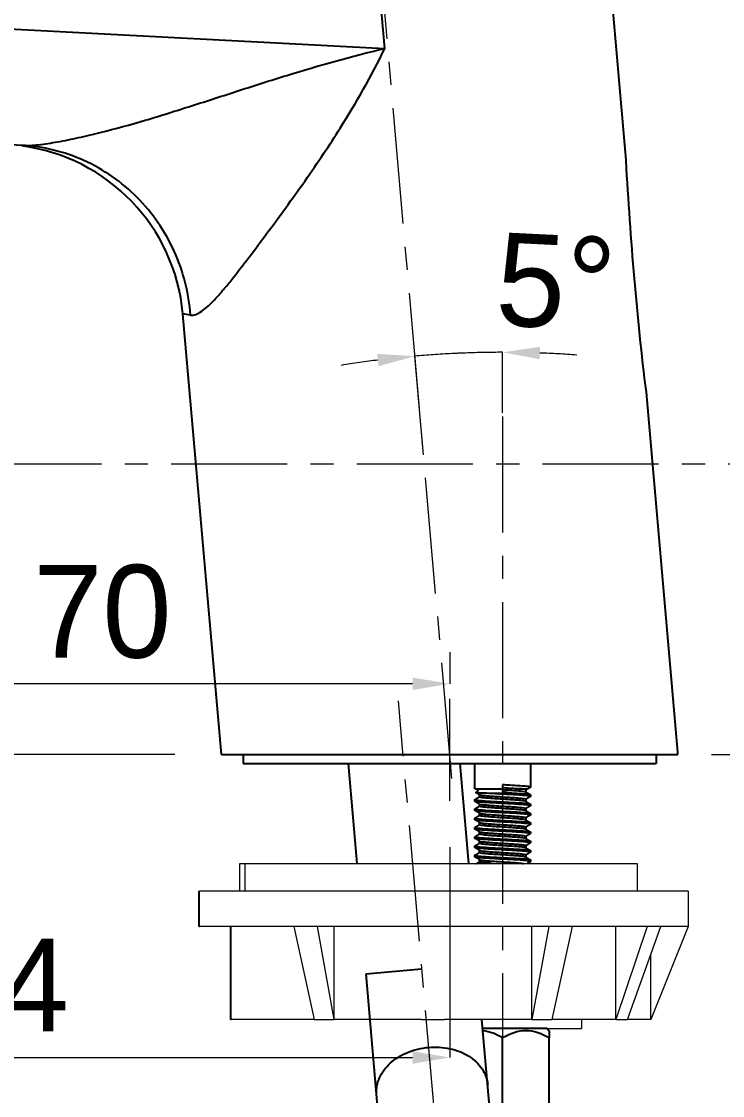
# Model space of a CAD drawing. Extents: x 0 to 1354, y 0 to 992.
# Drawn here: x 799.6 to 875.1, y 298.9 to 414.6 of the extents above; entities that cross this region are included whole.
import ezdxf

# ---------------------------------------------------------------- set-up
doc = ezdxf.new("R2010")
doc.units = 0
doc.header["$LTSCALE"] = 10
doc.header["$MEASUREMENT"] = 0
doc.header["$PDMODE"] = 3
doc.header["$PDSIZE"] = -10
doc.linetypes.add('ACAD_ISO04W100', pattern=[30.5, 24, -3, 0.5, -3])
doc.linetypes.add('CENTER', pattern=[2, 1.25, -0.25, 0.25, -0.25])
doc.layers.get('0').update_dxf_attribs({"linetype": 'CONTINUOUS'})
doc.layers.get('DEFPOINTS').update_dxf_attribs({"linetype": 'CONTINUOUS'})
for name, color, linetype in [('1', 7, 'CONTINUOUS'), ('BODY', 7, 'CONTINUOUS'), ('DEF_LAYER_ASSEM_MEMBER', 7, 'CONTINUOUS')]:
    doc.layers.add(name, color=color, linetype=linetype)
doc.styles.add('Daelim Dimension', font='')
doc.styles.get('Daelim Dimension').set_extended_font_data('나눔고딕')
doc.dimstyles.new('DEFAULT', dxfattribs={"dimscale": 2, "dimtxt": 2, "dimasz": 2, "dimexe": 0, "dimexo": 2, "dimgap": 1, "dimtad": 1, "dimdec": 1, "dimzin": 9, "dimdsep": 46, "dimtxsty": 'Daelim Dimension', "dimcen": 0.5, "dimclrd": 252, "dimclre": 252, "dimclrt": 3, "dimadec": 1, "dimazin": 0, "dimtfac": 1, "dimtdec": 1, "dimtix": 1, "dimtmove": 0, "dimatfit": 3, "dimfxl": 1, "dimtolj": 1, "dimtzin": 1, "dimlwd": 9, "dimlwe": 9, "dimarcsym": 0})

# ---------------------------------------------------------------- blocks, each defined once
blk = doc.blocks.new('*D1')
at = {"color": 5, "lineweight": 9, "ltscale": 0.5, "transparency": 16777216}
for p, q in [((734.32, 397.56), (672.01, 397.56)), ((672.01, 339.62), (672.01, 393.56)), ((816.08, 335.62), (672.01, 335.62))]:
    blk.add_line(p, q, dxfattribs=at)
at = {"color": 5, "ltscale": 0.5, "transparency": 16777216}
for points in [[(671.34, 393.56), (672.67, 393.56), (672.01, 397.56)], [(671.34, 339.62), (672.67, 339.62), (672.01, 335.62)]]:
    blk.add_solid(points, dxfattribs=at)
at = {"layer": 'DEFPOINTS', "color": 0, "ltscale": 0.5, "transparency": 16777216}
for p in [(672.01, 397.56), (738.32, 397.56), (820.08, 335.62)]:
    blk.add_point(p, dxfattribs=at)
at = {"color": 7, "ltscale": 0.5, "transparency": 16777216, "insert": (659.12, 366.59), "char_height": 10, "attachment_point": 2, "rotation": 90, "style": 'Daelim Dimension'}
blk.add_mtext('\\A1;62', dxfattribs=at)
blk = doc.blocks.new('*D2')
at = {"color": 5, "lineweight": 9, "ltscale": 0.5, "transparency": 16777216}
for p, q in [((741.32, 390.56), (741.32, 302.96)), ((845.67, 325.62), (845.67, 302.96)), ((745.32, 302.96), (841.67, 302.96))]:
    blk.add_line(p, q, dxfattribs=at)
at = {"color": 5, "ltscale": 0.5, "transparency": 16777216}
for points in [[(745.32, 303.63), (745.32, 302.29), (741.32, 302.96)], [(841.67, 303.63), (841.67, 302.29), (845.67, 302.96)]]:
    blk.add_solid(points, dxfattribs=at)
at = {"layer": 'DEFPOINTS', "color": 0, "ltscale": 0.5, "transparency": 16777216}
for p in [(741.32, 394.56), (845.67, 329.62), (845.67, 302.96)]:
    blk.add_point(p, dxfattribs=at)
at = {"color": 7, "ltscale": 0.5, "transparency": 16777216, "insert": (793.5, 315.78), "char_height": 10, "attachment_point": 2, "style": 'Daelim Dimension'}
blk.add_mtext('\\A1;104', dxfattribs=at)
blk = doc.blocks.new('*D3')
at = {"color": 5, "lineweight": 9, "ltscale": 0.5, "transparency": 16777216}
for p, q in [((862.38, 471.49), (902.29, 471.49)), ((902.29, 339.62), (902.29, 467.49)), ((873.87, 335.62), (902.29, 335.62))]:
    blk.add_line(p, q, dxfattribs=at)
at = {"color": 5, "ltscale": 0.5, "transparency": 16777216}
for points in [[(901.62, 467.49), (902.95, 467.49), (902.29, 471.49)], [(901.62, 339.62), (902.95, 339.62), (902.29, 335.62)]]:
    blk.add_solid(points, dxfattribs=at)
at = {"layer": 'DEFPOINTS', "color": 0, "ltscale": 0.5, "transparency": 16777216}
for p in [(858.38, 471.49), (902.29, 471.49), (869.87, 335.62)]:
    blk.add_point(p, dxfattribs=at)
at = {"color": 7, "ltscale": 0.5, "transparency": 16777216, "insert": (889.39, 403.55), "char_height": 10, "attachment_point": 2, "rotation": 90, "style": 'Daelim Dimension'}
blk.add_mtext('\\A1;136', dxfattribs=at)
blk = doc.blocks.new('*D4')
at = {"layer": 'BODY', "color": 5, "linetype": 'CENTER', "lineweight": 9, "transparency": 16777216}
for p, q in [((842.75, 369.07), (841.92, 378.53)), ((851.37, 372.41), (851.37, 378.94))]:
    blk.add_line(p, q, dxfattribs=at)
for start, end in [(92.8901, 95.0001), (92.1129, 92.8872), (90, 92.11), (85.777, 87.8871), (97.113, 99.2231)]:
    blk.add_arc((851.37, 270.47), 108.47, start, end, dxfattribs=at)
at = {"layer": 'BODY', "color": 5, "linetype": 'CENTER', "transparency": 16777216}
for points in [[(837.87, 378.77), (838.01, 377.44), (841.92, 378.53)], [(855.36, 378.2), (855.39, 379.53), (851.37, 378.94)]]:
    blk.add_solid(points, dxfattribs=at)
at = {"layer": 'DEFPOINTS', "color": 0, "linetype": 'CENTER', "transparency": 16777216}
for p in [(845.07, 378.76), (851.37, 368.41), (843.1, 365.09), (843.18, 364.13), (851.37, 343.34)]:
    blk.add_point(p, dxfattribs=at)
at = {"layer": 'BODY', "color": 7, "linetype": 'CENTER', "lineweight": 5, "transparency": 16777216, "insert": (857.36, 391.57), "char_height": 10, "attachment_point": 2, "rotation": 357.1725, "style": 'Daelim Dimension'}
blk.add_mtext('\\A1;5°', dxfattribs=at)
blk = doc.blocks.new('*D5')
at = {"color": 5, "lineweight": 9, "ltscale": 0.5, "transparency": 16777216}
for p, q in [((775.67, 362.92), (775.67, 343.23)), ((845.67, 346.62), (845.67, 343.23)), ((841.67, 343.23), (779.67, 343.23))]:
    blk.add_line(p, q, dxfattribs=at)
at = {"color": 5, "ltscale": 0.5, "transparency": 16777216}
for points in [[(779.67, 343.89), (779.67, 342.56), (775.67, 343.23)], [(841.67, 343.89), (841.67, 342.56), (845.67, 343.23)]]:
    blk.add_solid(points, dxfattribs=at)
at = {"layer": 'DEFPOINTS', "color": 0, "ltscale": 0.5, "transparency": 16777216}
for p in [(775.67, 366.92), (775.67, 343.23), (845.67, 342.62)]:
    blk.add_point(p, dxfattribs=at)
at = {"color": 7, "ltscale": 0.5, "transparency": 16777216, "insert": (808.27, 356.04), "char_height": 10, "attachment_point": 2, "style": 'Daelim Dimension'}
blk.add_mtext('\\A1;70', dxfattribs=at)
blk = doc.blocks.new('*D7')
at = {"color": 5, "lineweight": 9, "ltscale": 0.5, "transparency": 16777216}
for p, q in [((721.79, 335.62), (672.01, 335.62)), ((672.01, 202.9), (672.01, 331.62)), ((836.79, 198.9), (672.01, 198.9))]:
    blk.add_line(p, q, dxfattribs=at)
at = {"color": 5, "ltscale": 0.5, "transparency": 16777216}
for points in [[(671.34, 331.62), (672.67, 331.62), (672.01, 335.62)], [(671.34, 202.9), (672.67, 202.9), (672.01, 198.9)]]:
    blk.add_solid(points, dxfattribs=at)
at = {"layer": 'DEFPOINTS', "color": 0, "ltscale": 0.5, "transparency": 16777216}
for p in [(672.01, 335.62), (725.79, 335.62), (840.79, 198.9)]:
    blk.add_point(p, dxfattribs=at)
at = {"color": 7, "ltscale": 0.5, "transparency": 16777216, "insert": (664.56, 267.26), "char_height": 10, "attachment_point": 5, "rotation": 90, "style": 'Daelim Dimension'}
blk.add_mtext('\\A1;365', dxfattribs=at)

msp = doc.modelspace()

# ---------------------------------------------------------------- linework, layer by layer
at = {"layer": '1', "color": 7, "linetype": 'Continuous'}
for p, q in [((848.37, 331.92), (848.37, 334.62)), ((854.37, 334.62), (854.37, 332.08)), ((851.37, 332.33), (851.37, 331.92)), ((848.37, 331.92), (851.37, 331.92)), ((848.49, 331.53), (848.87, 331.92)), ((848.87, 331.04), (848.87, 331.28)), ((852.87, 331.42), (849.88, 331.42)), ((851.37, 331.92), (851.37, 331.62)), ((853.87, 331.92), (853.94, 331.85)), ((853.87, 331.79), (853.87, 331.55)), ((854.37, 331.25), (854.37, 331.08)), ((848.37, 330.58), (848.37, 330.75)), ((848.87, 330.04), (848.87, 330.28)), ((853.87, 330.79), (853.87, 330.55)), ((854.37, 330.25), (854.37, 330.08)), ((848.37, 329.58), (848.37, 329.75)), ((848.37, 328.58), (848.37, 328.75)), ((848.87, 329.04), (848.87, 329.28)), ((853.87, 329.79), (853.87, 329.55)), ((853.87, 328.79), (853.87, 328.55)), ((854.37, 329.25), (854.37, 329.08)), ((848.37, 327.58), (848.37, 327.75)), ((848.87, 328.04), (848.87, 328.28)), ((853.87, 327.79), (853.87, 327.55)), ((854.37, 328.25), (854.37, 328.08)), ((848.37, 326.58), (848.37, 326.75)), ((848.87, 327.04), (848.87, 327.28)), ((853.87, 326.79), (853.87, 326.55)), ((854.37, 327.25), (854.37, 327.08)), ((848.37, 325.58), (848.37, 325.75)), ((848.87, 326.04), (848.87, 326.28)), ((848.87, 325.04), (848.87, 325.28)), ((853.87, 325.79), (853.87, 325.55)), ((854.37, 326.25), (854.37, 326.08)), ((854.37, 325.25), (854.37, 325.08)), ((848.37, 324.58), (848.37, 324.75)), ((848.87, 324.04), (848.87, 324.28)), ((853.87, 324.79), (853.87, 324.55)), ((854.37, 324.25), (854.37, 324.08)), ((856.15, 306.07), (849.23, 306.07)), ((856.15, 306.07), (856.37, 305.84)), ((851.37, 282.07), (851.37, 305.07)), ((856.37, 282.07), (856.37, 305.07))]:
    msp.add_line(p, q, dxfattribs=at)
at = {"layer": '1', "color": 7, "linetype": 'Continuous', "lineweight": 18}
for p, q in [((823.07, 320.87), (823.07, 323.87)), ((823.07, 323.87), (823.62, 323.87)), ((823.62, 323.87), (865.87, 323.87)), ((865.87, 323.87), (865.87, 320.87)), ((818.66, 320.87), (818.74, 320.87)), ((818.66, 317.07), (818.66, 320.87)), ((871.37, 320.87), (818.74, 320.87)), ((871.37, 320.87), (871.37, 317.07)), ((818.66, 317.07), (818.74, 317.07)), ((828.88, 317.07), (818.74, 317.07)), ((822.06, 307.07), (822.06, 317.07)), ((828.88, 317.07), (831.06, 307.07)), ((831.41, 317.07), (828.88, 317.07)), ((842.41, 317.07), (831.44, 317.07)), ((831.44, 317.06), (831.44, 317.07)), ((833.22, 307.07), (831.44, 317.06)), ((833.22, 307.07), (833.22, 317.07)), ((845.34, 317.07), (842.41, 317.07)), ((845.37, 317.06), (845.37, 317.07)), ((856.34, 317.07), (845.37, 317.07)), ((856.34, 317.07), (854.53, 307.07)), ((854.53, 307.07), (854.53, 317.07)), ((858.87, 317.07), (856.34, 317.07)), ((856.69, 307.07), (858.9, 317.06)), ((858.9, 317.06), (858.9, 317.07)), ((866.93, 317.07), (858.9, 317.07)), ((866.93, 317.07), (863.57, 307.07)), ((863.57, 307.07), (863.57, 317.07)), ((864.82, 307.07), (868.41, 317.06)), ((868.39, 317.07), (866.93, 317.07)), ((871.34, 317.07), (867.34, 307.07)), ((868.41, 317.06), (868.41, 317.07)), ((871.34, 317.07), (868.41, 317.07)), ((871.37, 317.07), (871.34, 317.07)), ((867.34, 307.07), (867.34, 314.1)), ((822.06, 307.07), (822.14, 307.07)), ((831.06, 307.07), (822.14, 307.07)), ((831.06, 307.07), (833.22, 307.07)), ((842.62, 307.07), (833.22, 307.07)), ((842.62, 307.07), (845.12, 307.07)), ((854.53, 307.07), (845.12, 307.07)), ((854.53, 307.07), (856.69, 307.07)), ((863.57, 307.07), (856.69, 307.07)), ((859.87, 307.07), (859.87, 306.07)), ((863.57, 307.07), (864.82, 307.07)), ((867.34, 307.07), (864.82, 307.07)), ((849.23, 306.07), (859.87, 306.07))]:
    msp.add_line(p, q, dxfattribs=at)
at = {"layer": '1', "color": 7, "linetype": 'Continuous', "lineweight": 13}
for p, q in [((823.62, 323.87), (823.62, 320.87)), ((818.74, 317.07), (818.74, 320.87)), ((822.14, 307.07), (822.14, 317.07))]:
    msp.add_line(p, q, dxfattribs=at)
at = {"layer": '1', "color": 7, "linetype": 'Continuous', "lineweight": 18, "extrusion": (0, 0, -1)}
for centre, major_axis, ratio, start_param, end_param in [((843.77, 248.92), (-15.38, 68.06), 0.332406, 0.128423, 0.129785), ((843.89, 248.91), (-0.02, 68.25), 0.401159, 0.053537, 0.054899), ((844.01, 248.95), (15.35, 68.03), 0.332526, 6.261762, 6.263125), ((844.09, 248.91), (24.43, 68.11), 0.178447, 6.272718, 6.27408)]:
    msp.add_ellipse(centre, major_axis=major_axis, ratio=ratio, start_param=start_param, end_param=end_param, dxfattribs=at)
at = {"layer": '1', "color": 7, "linetype": 'Continuous'}
for points, knots in [([(854.37, 332.08), (854.37, 332.1), (854.33, 332.11), (854.15, 332.15), (853.99, 332.17), (853.6, 332.2), (853.35, 332.22), (852.8, 332.25), (852.48, 332.27), (851.9, 332.3), (851.64, 332.32), (851.37, 332.33)], [0, 0, 0, 0, 0.187281, 0.187281, 0.402456, 0.402456, 0.617581, 0.617581, 0.832718, 0.832718, 1, 1, 1, 1]), ([(849.88, 331.42), (849.6, 331.43), (849.35, 331.44), (848.93, 331.46), (848.76, 331.47), (848.54, 331.49), (848.48, 331.51), (848.48, 331.52), (848.48, 331.52), (848.48, 331.52)], [0, 0, 0, 0, 0.321107, 0.321107, 0.64382, 0.64382, 0.966535, 0.966535, 1, 1, 1, 1]), ([(853.86, 330.56), (853.83, 330.57), (853.76, 330.59), (853.55, 330.62), (853.39, 330.64), (853, 330.68), (852.77, 330.69), (852.27, 330.73), (852, 330.75), (851.44, 330.78), (851.16, 330.8), (850.61, 330.84), (850.34, 330.85), (849.86, 330.89), (849.64, 330.91), (849.28, 330.94), (849.13, 330.96), (848.94, 331), (848.88, 331.02), (848.87, 331.04), (848.87, 331.04), (848.87, 331.04)], [0, 0, 0, 0, 0.099977, 0.099977, 0.211767, 0.211767, 0.32359, 0.32359, 0.435385, 0.435385, 0.547181, 0.547181, 0.658997, 0.658997, 0.77079, 0.77079, 0.882627, 0.882627, 0.994411, 0.994411, 1, 1, 1, 1]), ([(848.89, 331.27), (848.92, 331.26), (848.98, 331.24), (849.18, 331.21), (849.34, 331.19), (849.72, 331.16), (849.94, 331.14), (850.44, 331.1), (850.71, 331.09), (851.26, 331.05), (851.55, 331.03), (852.1, 331), (852.37, 330.98), (852.86, 330.94), (853.08, 330.92), (853.45, 330.89), (853.6, 330.87), (853.8, 330.84), (853.86, 330.82), (853.87, 330.8), (853.87, 330.79), (853.87, 330.79)], [0, 0, 0, 0, 0.092499, 0.092499, 0.204283, 0.204283, 0.316097, 0.316097, 0.427888, 0.427888, 0.539675, 0.539675, 0.651489, 0.651489, 0.763274, 0.763274, 0.875106, 0.875106, 0.986884, 0.986884, 1, 1, 1, 1]), ([(854.37, 331.08), (854.38, 331.09), (854.35, 331.11), (854.21, 331.14), (854.07, 331.16), (853.7, 331.19), (853.47, 331.21), (852.93, 331.25), (852.63, 331.27), (851.99, 331.3), (851.64, 331.32), (850.97, 331.35), (850.63, 331.37), (850.32, 331.39), (850.17, 331.4), (850.02, 331.41), (849.88, 331.42)], [0, 0, 0, 0, 0.117085, 0.117085, 0.278512, 0.278512, 0.439927, 0.439927, 0.601334, 0.601334, 0.762766, 0.762766, 0.924158, 0.924158, 0.924158, 1, 1, 1, 1]), ([(851.37, 332.04), (851.41, 332.04), (851.45, 332.04), (851.76, 332.02), (852.04, 332), (852.56, 331.97), (852.81, 331.95), (853.07, 331.92), (853.12, 331.92), (853.16, 331.92)], [0, 0, 0, 0, 0.053341, 0.053341, 0.477671, 0.477671, 0.901842, 0.901842, 1, 1, 1, 1]), ([(853.86, 331.55), (853.85, 331.56), (853.84, 331.57), (853.75, 331.59), (853.65, 331.61), (853.35, 331.64), (853.16, 331.66), (852.72, 331.7), (852.47, 331.72), (851.94, 331.75), (851.66, 331.77), (851.37, 331.79)], [0, 0, 0, 0, 0.082063, 0.082063, 0.311546, 0.311546, 0.540984, 0.540984, 0.770498, 0.770498, 1, 1, 1, 1]), ([(851.37, 331.62), (851.54, 331.59), (851.7, 331.57), (851.86, 331.55), (852.2, 331.5), (852.55, 331.46), (852.87, 331.42)], [0, 0, 0, 0, 0.316637, 0.316637, 0.316637, 1, 1, 1, 1]), ([(852.87, 331.42), (853.16, 331.4), (853.42, 331.38), (853.86, 331.35), (854.04, 331.33), (854.29, 331.29), (854.36, 331.27), (854.37, 331.25), (854.37, 331.25), (854.37, 331.25)], [0, 0, 0, 0, 0.314872, 0.314872, 0.636042, 0.636042, 0.957308, 0.957308, 1, 1, 1, 1]), ([(853.95, 331.84), (853.95, 331.85), (853.91, 331.85), (853.78, 331.87), (853.65, 331.89), (853.39, 331.9), (853.28, 331.91), (853.16, 331.92)], [0, 0, 0, 0, 0.316108, 0.316108, 0.752657, 0.752657, 1, 1, 1, 1]), ([(853.16, 331.92), (853.32, 331.92), (853.45, 331.92), (853.74, 331.92), (853.87, 331.92), (854.05, 331.92), (854.1, 331.92), (854.1, 331.92), (854.1, 331.92), (854.1, 331.92)], [0, 0, 0, 0, 0.255283, 0.255283, 0.609051, 0.609051, 0.994456, 0.994456, 1, 1, 1, 1]), ([(848.37, 330.75), (848.37, 330.74), (848.39, 330.73), (848.5, 330.7), (848.62, 330.68), (848.96, 330.65), (849.18, 330.63), (849.7, 330.59), (850, 330.57), (850.63, 330.54), (850.96, 330.52), (851.64, 330.49), (851.98, 330.47), (852.62, 330.43), (852.93, 330.41), (853.46, 330.38), (853.7, 330.36), (854.07, 330.32), (854.2, 330.3), (854.34, 330.28), (854.37, 330.26), (854.37, 330.25)], [0, 0, 0, 0, 0.062306, 0.062306, 0.169753, 0.169753, 0.277207, 0.277207, 0.384644, 0.384644, 0.49211, 0.49211, 0.599543, 0.599543, 0.707012, 0.707012, 0.814452, 0.814452, 0.921903, 0.921903, 1, 1, 1, 1]), ([(854.37, 330.08), (854.38, 330.09), (854.37, 330.09), (854.32, 330.12), (854.23, 330.14), (853.94, 330.17), (853.74, 330.19), (853.27, 330.22), (852.99, 330.24), (852.38, 330.28), (852.05, 330.3), (851.38, 330.33), (851.03, 330.35), (850.38, 330.39), (850.06, 330.4), (849.49, 330.44), (849.23, 330.46), (848.82, 330.49), (848.65, 330.51), (848.43, 330.55), (848.38, 330.56), (848.37, 330.58)], [0, 0, 0, 0, 0.035132, 0.035132, 0.142705, 0.142705, 0.250312, 0.250312, 0.357888, 0.357888, 0.465496, 0.465496, 0.57307, 0.57307, 0.68066, 0.68066, 0.788248, 0.788248, 0.895827, 0.895827, 1, 1, 1, 1]), ([(853.86, 329.55), (853.85, 329.56), (853.82, 329.57), (853.7, 329.6), (853.58, 329.62), (853.25, 329.65), (853.05, 329.67), (852.59, 329.71), (852.33, 329.72), (851.79, 329.76), (851.51, 329.78), (850.95, 329.82), (850.67, 329.83), (850.15, 329.87), (849.91, 329.89), (849.49, 329.92), (849.31, 329.94), (849.04, 329.98), (848.95, 329.99), (848.89, 330.02), (848.88, 330.03), (848.87, 330.04)], [0, 0, 0, 0, 0.058801, 0.058801, 0.169952, 0.169952, 0.281099, 0.281099, 0.39227, 0.39227, 0.503404, 0.503404, 0.614583, 0.614583, 0.725721, 0.725721, 0.836889, 0.836889, 0.948035, 0.948035, 1, 1, 1, 1]), ([(848.89, 330.28), (848.9, 330.27), (848.91, 330.27), (848.98, 330.24), (849.09, 330.23), (849.38, 330.19), (849.56, 330.17), (849.99, 330.14), (850.24, 330.12), (850.77, 330.08), (851.05, 330.06), (851.61, 330.03), (851.9, 330.01), (852.43, 329.98), (852.69, 329.96), (853.13, 329.92), (853.32, 329.9), (853.63, 329.87), (853.74, 329.85), (853.85, 329.82), (853.87, 329.8), (853.87, 329.79)], [0, 0, 0, 0, 0.032245, 0.032245, 0.143447, 0.143447, 0.254625, 0.254625, 0.365847, 0.365847, 0.477017, 0.477017, 0.588222, 0.588222, 0.699404, 0.699404, 0.810594, 0.810594, 0.921793, 0.921793, 1, 1, 1, 1]), ([(848.39, 329.77), (848.38, 329.76), (848.38, 329.76), (848.37, 329.73), (848.43, 329.71), (848.65, 329.68), (848.81, 329.66), (849.23, 329.63), (849.48, 329.61), (850.05, 329.57), (850.37, 329.55), (851.03, 329.52), (851.37, 329.5), (852.04, 329.46), (852.37, 329.44), (852.98, 329.41), (853.26, 329.39), (853.74, 329.36), (853.94, 329.34), (854.23, 329.3), (854.32, 329.28), (854.37, 329.26), (854.37, 329.26), (854.37, 329.25)], [0, 0, 0, 0, 0.027906, 0.027906, 0.132117, 0.132117, 0.236367, 0.236367, 0.340585, 0.340585, 0.444817, 0.444817, 0.54904, 0.54904, 0.653254, 0.653254, 0.7575, 0.7575, 0.861716, 0.861716, 0.965964, 0.965964, 1, 1, 1, 1]), ([(854.36, 329.06), (854.37, 329.07), (854.37, 329.07), (854.38, 329.09), (854.34, 329.11), (854.13, 329.15), (853.97, 329.17), (853.57, 329.2), (853.32, 329.22), (852.76, 329.26), (852.44, 329.28), (851.79, 329.31), (851.44, 329.33), (850.77, 329.36), (850.44, 329.38), (849.83, 329.42), (849.54, 329.44), (849.06, 329.47), (848.85, 329.49), (848.55, 329.53), (848.44, 329.54), (848.38, 329.57), (848.38, 329.57), (848.37, 329.58)], [0, 0, 0, 0, 0.023619, 0.023619, 0.12783, 0.12783, 0.232073, 0.232073, 0.336291, 0.336291, 0.440517, 0.440517, 0.544741, 0.544741, 0.648951, 0.648951, 0.753198, 0.753198, 0.857412, 0.857412, 0.961655, 0.961655, 1, 1, 1, 1]), ([(848.37, 328.75), (848.38, 328.74), (848.38, 328.74), (848.44, 328.71), (848.54, 328.69), (848.85, 328.66), (849.05, 328.64), (849.53, 328.6), (849.82, 328.58), (850.43, 328.55), (850.77, 328.53), (851.44, 328.5), (851.78, 328.48), (852.43, 328.44), (852.75, 328.42), (853.31, 328.39), (853.56, 328.37), (853.97, 328.33), (854.13, 328.31), (854.33, 328.28), (854.38, 328.27), (854.37, 328.25)], [0, 0, 0, 0, 0.039741, 0.039741, 0.147309, 0.147309, 0.254905, 0.254905, 0.362472, 0.362472, 0.470074, 0.470074, 0.57764, 0.57764, 0.685227, 0.685227, 0.792804, 0.792804, 0.900377, 0.900377, 1, 1, 1, 1]), ([(853.86, 328.55), (853.86, 328.56), (853.86, 328.56), (853.81, 328.58), (853.73, 328.59), (853.47, 328.63), (853.29, 328.65), (852.89, 328.69), (852.65, 328.7), (852.13, 328.74), (851.85, 328.76), (851.3, 328.79), (851.01, 328.81), (850.47, 328.85), (850.2, 328.86), (849.74, 328.9), (849.53, 328.92), (849.2, 328.95), (849.07, 328.97), (848.91, 329.01), (848.88, 329.02), (848.87, 329.04)], [0, 0, 0, 0, 0.012707, 0.012707, 0.12395, 0.12395, 0.235157, 0.235157, 0.346407, 0.346407, 0.457609, 0.457609, 0.568831, 0.568831, 0.680053, 0.680053, 0.791266, 0.791266, 0.902509, 0.902509, 1, 1, 1, 1]), ([(848.89, 329.27), (848.91, 329.26), (848.96, 329.25), (849.11, 329.22), (849.25, 329.2), (849.61, 329.17), (849.82, 329.15), (850.3, 329.11), (850.57, 329.1), (851.12, 329.06), (851.4, 329.04), (851.96, 329.01), (852.24, 328.99), (852.74, 328.95), (852.97, 328.93), (853.36, 328.9), (853.53, 328.88), (853.76, 328.85), (853.84, 328.83), (853.87, 328.8), (853.87, 328.8), (853.87, 328.79)], [0, 0, 0, 0, 0.074862, 0.074862, 0.186419, 0.186419, 0.297989, 0.297989, 0.40956, 0.40956, 0.52111, 0.52111, 0.632701, 0.632701, 0.744254, 0.744254, 0.855848, 0.855848, 0.967397, 0.967397, 1, 1, 1, 1]), ([(854.37, 327.08), (854.37, 327.08), (854.37, 327.08), (854.36, 327.11), (854.29, 327.12), (854.04, 327.16), (853.86, 327.18), (853.42, 327.21), (853.16, 327.23), (852.57, 327.27), (852.25, 327.29), (851.59, 327.32), (851.24, 327.34), (850.58, 327.38), (850.25, 327.39), (849.66, 327.43), (849.38, 327.45), (848.93, 327.48), (848.74, 327.5), (848.48, 327.54), (848.4, 327.55), (848.38, 327.57), (848.37, 327.58), (848.37, 327.58)], [0, 0, 0, 0, 0.012831, 0.012831, 0.120415, 0.120415, 0.228042, 0.228042, 0.335633, 0.335633, 0.443245, 0.443245, 0.550837, 0.550837, 0.65843, 0.65843, 0.766043, 0.766043, 0.873632, 0.873632, 0.981255, 0.981255, 1, 1, 1, 1]), ([(854.37, 328.08), (854.38, 328.09), (854.36, 328.1), (854.27, 328.13), (854.16, 328.15), (853.83, 328.18), (853.61, 328.2), (853.11, 328.23), (852.81, 328.25), (852.19, 328.29), (851.85, 328.31), (851.18, 328.34), (850.84, 328.36), (850.19, 328.4), (849.88, 328.42), (849.34, 328.45), (849.1, 328.47), (848.71, 328.5), (848.57, 328.52), (848.41, 328.55), (848.38, 328.57), (848.37, 328.58)], [0, 0, 0, 0, 0.056335, 0.056335, 0.163935, 0.163935, 0.27155, 0.27155, 0.379144, 0.379144, 0.48677, 0.48677, 0.594361, 0.594361, 0.701983, 0.701983, 0.809582, 0.809582, 0.917187, 0.917187, 1, 1, 1, 1]), ([(848.37, 327.75), (848.38, 327.74), (848.41, 327.72), (848.57, 327.69), (848.71, 327.67), (849.09, 327.64), (849.33, 327.62), (849.87, 327.58), (850.18, 327.56), (850.83, 327.53), (851.17, 327.51), (851.84, 327.47), (852.18, 327.46), (852.8, 327.42), (853.1, 327.4), (853.6, 327.37), (853.82, 327.35), (854.15, 327.31), (854.27, 327.29), (854.36, 327.27), (854.37, 327.26), (854.37, 327.25)], [0, 0, 0, 0, 0.082541, 0.082541, 0.190228, 0.190228, 0.297899, 0.297899, 0.405571, 0.405571, 0.513253, 0.513253, 0.620911, 0.620911, 0.728614, 0.728614, 0.836279, 0.836279, 0.943967, 0.943967, 1, 1, 1, 1]), ([(853.86, 327.55), (853.84, 327.57), (853.8, 327.58), (853.64, 327.61), (853.5, 327.63), (853.15, 327.66), (852.94, 327.68), (852.46, 327.72), (852.19, 327.73), (851.65, 327.77), (851.36, 327.79), (850.8, 327.82), (850.52, 327.84), (850.02, 327.88), (849.79, 327.9), (849.39, 327.93), (849.23, 327.95), (848.99, 327.98), (848.92, 328), (848.88, 328.03), (848.87, 328.03), (848.87, 328.04)], [0, 0, 0, 0, 0.07777, 0.07777, 0.188937, 0.188937, 0.300118, 0.300118, 0.4113, 0.4113, 0.522462, 0.522462, 0.633664, 0.633664, 0.744828, 0.744828, 0.856032, 0.856032, 0.967193, 0.967193, 1, 1, 1, 1]), ([(848.89, 328.28), (848.89, 328.27), (848.9, 328.27), (848.94, 328.25), (849.03, 328.24), (849.29, 328.2), (849.46, 328.18), (849.87, 328.14), (850.11, 328.13), (850.63, 328.09), (850.91, 328.07), (851.47, 328.04), (851.75, 328.02), (852.29, 327.98), (852.56, 327.97), (853.02, 327.93), (853.23, 327.91), (853.56, 327.88), (853.69, 327.86), (853.84, 327.82), (853.87, 327.81), (853.87, 327.79)], [0, 0, 0, 0, 0.011172, 0.011172, 0.12261, 0.12261, 0.234012, 0.234012, 0.345459, 0.345459, 0.456857, 0.456857, 0.568276, 0.568276, 0.679694, 0.679694, 0.791102, 0.791102, 0.90254, 0.90254, 1, 1, 1, 1]), ([(848.37, 326.75), (848.37, 326.75), (848.38, 326.74), (848.4, 326.72), (848.48, 326.7), (848.74, 326.67), (848.93, 326.65), (849.38, 326.61), (849.65, 326.6), (850.24, 326.56), (850.57, 326.54), (851.23, 326.51), (851.58, 326.49), (852.24, 326.45), (852.57, 326.43), (853.15, 326.4), (853.42, 326.38), (853.86, 326.34), (854.04, 326.33), (854.29, 326.29), (854.36, 326.27), (854.37, 326.25), (854.37, 326.25), (854.37, 326.25)], [0, 0, 0, 0, 0.018325, 0.018325, 0.125896, 0.125896, 0.233511, 0.233511, 0.341089, 0.341089, 0.448693, 0.448693, 0.55627, 0.55627, 0.663855, 0.663855, 0.771451, 0.771451, 0.879028, 0.879028, 0.986637, 0.986637, 1, 1, 1, 1]), ([(854.37, 326.08), (854.37, 326.09), (854.35, 326.11), (854.21, 326.14), (854.07, 326.16), (853.7, 326.19), (853.47, 326.21), (852.94, 326.25), (852.63, 326.27), (851.99, 326.3), (851.65, 326.32), (850.98, 326.35), (850.64, 326.37), (850.01, 326.41), (849.71, 326.43), (849.19, 326.46), (848.97, 326.48), (848.62, 326.52), (848.5, 326.53), (848.4, 326.56), (848.38, 326.57), (848.37, 326.58)], [0, 0, 0, 0, 0.07721, 0.07721, 0.184876, 0.184876, 0.292534, 0.292534, 0.400187, 0.400187, 0.507857, 0.507857, 0.6155, 0.6155, 0.723186, 0.723186, 0.830835, 0.830835, 0.938504, 0.938504, 1, 1, 1, 1]), ([(853.86, 326.55), (853.85, 326.56), (853.84, 326.56), (853.77, 326.59), (853.67, 326.6), (853.38, 326.64), (853.19, 326.66), (852.77, 326.69), (852.52, 326.71), (851.99, 326.75), (851.71, 326.77), (851.15, 326.8), (850.86, 326.82), (850.33, 326.85), (850.07, 326.87), (849.63, 326.91), (849.43, 326.93), (849.13, 326.96), (849.01, 326.98), (848.9, 327.01), (848.88, 327.03), (848.87, 327.04)], [0, 0, 0, 0, 0.031894, 0.031894, 0.143094, 0.143094, 0.25427, 0.25427, 0.36549, 0.36549, 0.476658, 0.476658, 0.58786, 0.58786, 0.69904, 0.69904, 0.810228, 0.810228, 0.921426, 0.921426, 1, 1, 1, 1]), ([(848.89, 327.28), (848.91, 327.27), (848.93, 327.26), (849.05, 327.23), (849.18, 327.21), (849.5, 327.18), (849.71, 327.16), (850.17, 327.12), (850.43, 327.11), (850.97, 327.07), (851.25, 327.05), (851.81, 327.01), (852.1, 327), (852.61, 326.96), (852.85, 326.94), (853.27, 326.91), (853.44, 326.89), (853.71, 326.85), (853.8, 326.84), (853.87, 326.81), (853.87, 326.8), (853.87, 326.79)], [0, 0, 0, 0, 0.057292, 0.057292, 0.16864, 0.16864, 0.279984, 0.279984, 0.391351, 0.391351, 0.502682, 0.502682, 0.614058, 0.614058, 0.725393, 0.725393, 0.836759, 0.836759, 0.948101, 0.948101, 1, 1, 1, 1]), ([(854.37, 325.08), (854.37, 325.09), (854.37, 325.09), (854.32, 325.12), (854.23, 325.14), (853.94, 325.17), (853.74, 325.19), (853.27, 325.22), (852.99, 325.24), (852.38, 325.28), (852.05, 325.3), (851.38, 325.33), (851.04, 325.35), (850.38, 325.39), (850.06, 325.4), (849.49, 325.44), (849.24, 325.46), (848.82, 325.49), (848.65, 325.51), (848.43, 325.55), (848.38, 325.56), (848.37, 325.58)], [0, 0, 0, 0, 0.034236, 0.034236, 0.141807, 0.141807, 0.249413, 0.249413, 0.356986, 0.356986, 0.464592, 0.464592, 0.572164, 0.572164, 0.679752, 0.679752, 0.787339, 0.787339, 0.894915, 0.894915, 1, 1, 1, 1]), ([(848.37, 325.75), (848.38, 325.74), (848.39, 325.73), (848.5, 325.7), (848.62, 325.68), (848.96, 325.65), (849.19, 325.63), (849.7, 325.59), (850, 325.57), (850.63, 325.54), (850.97, 325.52), (851.64, 325.49), (851.98, 325.47), (852.62, 325.43), (852.93, 325.41), (853.46, 325.38), (853.7, 325.36), (854.07, 325.32), (854.21, 325.3), (854.34, 325.27), (854.37, 325.26), (854.37, 325.25)], [0, 0, 0, 0, 0.061744, 0.061744, 0.169363, 0.169363, 0.276988, 0.276988, 0.384598, 0.384598, 0.492236, 0.492236, 0.599841, 0.599841, 0.707482, 0.707482, 0.815094, 0.815094, 0.922717, 0.922717, 1, 1, 1, 1]), ([(853.86, 325.56), (853.83, 325.57), (853.77, 325.58), (853.57, 325.62), (853.42, 325.64), (853.04, 325.67), (852.82, 325.69), (852.32, 325.73), (852.05, 325.74), (851.5, 325.78), (851.21, 325.8), (850.66, 325.83), (850.39, 325.85), (849.9, 325.89), (849.68, 325.91), (849.31, 325.94), (849.16, 325.96), (848.95, 325.99), (848.89, 326.01), (848.88, 326.03), (848.87, 326.04), (848.87, 326.04)], [0, 0, 0, 0, 0.095206, 0.095206, 0.206599, 0.206599, 0.318023, 0.318023, 0.429424, 0.429424, 0.540821, 0.540821, 0.652245, 0.652245, 0.763641, 0.763641, 0.875082, 0.875082, 0.98647, 0.98647, 1, 1, 1, 1]), ([(848.89, 326.28), (848.92, 326.26), (848.99, 326.24), (849.21, 326.21), (849.37, 326.19), (849.76, 326.15), (849.99, 326.14), (850.49, 326.1), (850.76, 326.08), (851.32, 326.05), (851.61, 326.03), (852.15, 325.99), (852.42, 325.98), (852.9, 325.94), (853.12, 325.92), (853.48, 325.89), (853.62, 325.87), (853.82, 325.83), (853.87, 325.81), (853.87, 325.79), (853.87, 325.79), (853.87, 325.79)], [0, 0, 0, 0, 0.103117, 0.103117, 0.214523, 0.214523, 0.325963, 0.325963, 0.437372, 0.437372, 0.548784, 0.548784, 0.660215, 0.660215, 0.771623, 0.771623, 0.883075, 0.883075, 0.994475, 0.994475, 1, 1, 1, 1]), ([(848.89, 325.28), (848.9, 325.27), (848.91, 325.26), (849, 325.24), (849.11, 325.22), (849.41, 325.19), (849.6, 325.17), (850.04, 325.13), (850.29, 325.12), (850.82, 325.08), (851.11, 325.06), (851.67, 325.02), (851.95, 325.01), (852.48, 324.97), (852.73, 324.95), (853.17, 324.92), (853.36, 324.9), (853.65, 324.86), (853.76, 324.85), (853.86, 324.82), (853.87, 324.8), (853.87, 324.79)], [0, 0, 0, 0, 0.039709, 0.039709, 0.150892, 0.150892, 0.262057, 0.262057, 0.373261, 0.373261, 0.484417, 0.484417, 0.595611, 0.595611, 0.706776, 0.706776, 0.817955, 0.817955, 0.929134, 0.929134, 1, 1, 1, 1]), ([(848.39, 324.76), (848.38, 324.76), (848.38, 324.76), (848.37, 324.73), (848.43, 324.71), (848.65, 324.68), (848.81, 324.66), (849.23, 324.63), (849.49, 324.61), (850.06, 324.57), (850.38, 324.55), (851.03, 324.52), (851.38, 324.5), (852.04, 324.46), (852.38, 324.44), (852.98, 324.41), (853.26, 324.39), (853.74, 324.36), (853.94, 324.34), (854.23, 324.3), (854.32, 324.28), (854.37, 324.26), (854.37, 324.26), (854.37, 324.25)], [0, 0, 0, 0, 0.024183, 0.024183, 0.12889, 0.12889, 0.233634, 0.233634, 0.338347, 0.338347, 0.443073, 0.443073, 0.547791, 0.547791, 0.652499, 0.652499, 0.75724, 0.75724, 0.86195, 0.86195, 0.966692, 0.966692, 1, 1, 1, 1]), ([(854.36, 324.07), (854.37, 324.07), (854.37, 324.07), (854.38, 324.09), (854.34, 324.11), (854.13, 324.15), (853.97, 324.17), (853.57, 324.2), (853.32, 324.22), (852.76, 324.26), (852.44, 324.28), (851.79, 324.31), (851.45, 324.33), (850.78, 324.36), (850.44, 324.38), (849.83, 324.42), (849.54, 324.44), (849.06, 324.47), (848.85, 324.49), (848.55, 324.53), (848.45, 324.54), (848.38, 324.57), (848.38, 324.57), (848.37, 324.58)], [0, 0, 0, 0, 0.018089, 0.018089, 0.122798, 0.122798, 0.227541, 0.227541, 0.332257, 0.332257, 0.436982, 0.436982, 0.541706, 0.541706, 0.646414, 0.646414, 0.751161, 0.751161, 0.855874, 0.855874, 0.960616, 0.960616, 1, 1, 1, 1]), ([(853.86, 324.55), (853.85, 324.56), (853.83, 324.57), (853.72, 324.6), (853.6, 324.61), (853.29, 324.65), (853.09, 324.67), (852.64, 324.7), (852.38, 324.72), (851.85, 324.76), (851.56, 324.78), (851, 324.81), (850.72, 324.83), (850.2, 324.86), (849.95, 324.88), (849.53, 324.92), (849.34, 324.94), (849.06, 324.97), (848.97, 324.99), (848.89, 325.02), (848.87, 325.03), (848.87, 325.04)], [0, 0, 0, 0, 0.052596, 0.052596, 0.163566, 0.163566, 0.274525, 0.274525, 0.385516, 0.385516, 0.496464, 0.496464, 0.607456, 0.607456, 0.71841, 0.71841, 0.829389, 0.829389, 0.940353, 0.940353, 1, 1, 1, 1]), ([(850.14, 323.87), (850.1, 323.87), (850.06, 323.88), (849.78, 323.9), (849.57, 323.92), (849.23, 323.95), (849.09, 323.97), (848.92, 324), (848.88, 324.02), (848.87, 324.04)], [0.652794, 0.652794, 0.652794, 0.652794, 0.6715842, 0.6715842, 0.7835818, 0.7835818, 0.8956167, 0.8956167, 1, 1, 1, 1]), ([(848.89, 324.27), (848.92, 324.26), (848.97, 324.25), (849.14, 324.22), (849.28, 324.2), (849.64, 324.16), (849.87, 324.15), (850.35, 324.11), (850.62, 324.09), (851.17, 324.06), (851.46, 324.04), (852.01, 324), (852.29, 323.99), (852.78, 323.95), (853.01, 323.93), (853.36, 323.9), (853.49, 323.88), (853.6, 323.87)], [0, 0, 0, 0, 0.0807096, 0.0807096, 0.192471, 0.192471, 0.3042528, 0.3042528, 0.4160263, 0.4160263, 0.5277858, 0.5277858, 0.6395809, 0.6395809, 0.7513408, 0.7513408, 0.8421734, 0.8421734, 0.8421734, 0.8421734]), ([(856.37, 305.07), (855.59, 305.52), (854.76, 305.84), (853.01, 305.85), (852.16, 305.52), (851.37, 305.07)], [0, 0, 0, 0, 0.5, 0.5, 1, 1, 1, 1]), ([(856.37, 305.84), (856.37, 305.84), (856.37, 305.84), (856.37, 305.84), (856.37, 305.52), (856.37, 305.07)], [0, 0, 0, 0, 0.001176, 0.001176, 1, 1, 1, 1])]:
    msp.add_open_spline(points, degree=3, knots=knots, dxfattribs=at)
for points, degree in [([(848.38, 330.76), (848.63, 330.9), (848.87, 331.05)], 2), ([(848.9, 331.27), (848.7, 331.38), (848.51, 331.5)], 2), ([(853.86, 331.56), (854.12, 331.41), (854.37, 331.26)], 2), ([(854.37, 331.07), (854.12, 330.93), (853.87, 330.78)], 2), ([(854.37, 332.07), (854.23, 331.99), (854.1, 331.91)], 2), ([(854.36, 332.07), (854.37, 332.07), (854.37, 332.07), (854.37, 332.07)], 3), ([(848.89, 330.27), (848.63, 330.42), (848.38, 330.57)], 2), ([(848.38, 329.76), (848.63, 329.9), (848.87, 330.05)], 2), ([(853.85, 330.56), (854.11, 330.41), (854.37, 330.26)], 2), ([(854.37, 330.07), (854.12, 329.93), (853.87, 329.78)], 2), ([(848.9, 329.27), (848.64, 329.42), (848.38, 329.57)], 2), ([(848.38, 328.76), (848.63, 328.9), (848.87, 329.05)], 2), ([(853.86, 329.56), (854.11, 329.41), (854.37, 329.26)], 2), ([(854.37, 329.07), (854.12, 328.93), (853.87, 328.78)], 2), ([(848.89, 328.27), (848.64, 328.42), (848.38, 328.57)], 2), ([(848.38, 327.76), (848.63, 327.9), (848.87, 328.05)], 2), ([(848.89, 327.27), (848.64, 327.42), (848.38, 327.57)], 2), ([(853.85, 328.56), (854.11, 328.41), (854.37, 328.26)], 2), ([(853.86, 327.56), (854.11, 327.41), (854.37, 327.26)], 2), ([(854.37, 328.07), (854.12, 327.93), (853.87, 327.78)], 2), ([(848.38, 326.76), (848.63, 326.9), (848.87, 327.05)], 2), ([(848.9, 326.27), (848.64, 326.42), (848.38, 326.57)], 2), ([(853.86, 326.56), (854.11, 326.41), (854.37, 326.26)], 2), ([(854.37, 327.07), (854.12, 326.93), (853.87, 326.78)], 2), ([(848.38, 325.76), (848.63, 325.9), (848.87, 326.05)], 2), ([(848.89, 325.27), (848.64, 325.42), (848.38, 325.57)], 2), ([(853.85, 325.56), (854.11, 325.41), (854.37, 325.26)], 2), ([(854.37, 326.07), (854.12, 325.93), (853.87, 325.78)], 2), ([(848.38, 324.76), (848.63, 324.9), (848.87, 325.05)], 2), ([(848.9, 324.27), (848.64, 324.42), (848.38, 324.57)], 2), ([(848.57, 323.87), (848.72, 323.96), (848.87, 324.05)], 2), ([(853.86, 324.56), (854.11, 324.41), (854.37, 324.26)], 2), ([(854.37, 325.07), (854.12, 324.93), (853.87, 324.78)], 2), ([(854.37, 324.07), (854.2, 323.97), (854.02, 323.87)], 2), ([(851.37, 305.07), (850.7, 305.46), (849.99, 305.75), (849.25, 305.82)], 3)]:
    msp.add_open_spline(points, degree=degree, dxfattribs=at)
at = {"layer": '1', "color": 1, "linetype": 'CENTER', "lineweight": 13}
msp.add_open_spline([(851.37, 323.79), (851.37, 322.79)], degree=1, dxfattribs=at)
at = {"layer": 'BODY', "color": 1, "linetype": 'CENTER', "lineweight": 5}
for p, q in [((845.9, 333.03), (833.67, 472.88)), ((851.37, 372.03), (851.37, 274.52)), ((775.67, 366.92), (911.7, 366.92)), ((852.88, 195.95), (840.15, 341.38))]:
    msp.add_line(p, q, dxfattribs=at)
at = {"layer": 'BODY', "color": 1, "linetype": 'ACAD_ISO04W100', "lineweight": 5}
msp.add_line((845.67, 330.62), (845.67, 341.62), dxfattribs=at)
at = {"layer": 'DEF_LAYER_ASSEM_MEMBER', "color": 7, "linetype": 'Continuous'}
for p, q in [((864.67, 399.65), (861.08, 440.59)), ((799.57, 401.24), (796.54, 401.4)), ((864.67, 399.58), (864.67, 399.65)), ((821.08, 335.62), (816.93, 383.09)), ((870.25, 335.85), (866.85, 374.63)), ((821.08, 335.62), (870.25, 335.62)), ((823.42, 335.62), (823.42, 334.62)), ((867.92, 335.62), (867.92, 334.62)), ((870.25, 335.62), (870.25, 335.85)), ((823.42, 334.62), (867.92, 334.62)), ((834.72, 334.62), (835.66, 323.87)), ((846.77, 334.62), (847.71, 323.87)), ((836.67, 311.97), (842.64, 312.5)), ((838.71, 288.62), (836.67, 311.97)), ((850.67, 289.67), (849.14, 307.07))]:
    msp.add_line(p, q, dxfattribs=at)
at = {"layer": 'DEF_LAYER_ASSEM_MEMBER', "color": 9, "linetype": 'Continuous'}
for p, q in [((838.68, 411.68), (837.26, 427.84)), ((749.95, 416.34), (838.68, 411.68)), ((817.77, 382.95), (816.93, 383.09))]:
    msp.add_line(p, q, dxfattribs=at)
at = {"layer": 'DEF_LAYER_ASSEM_MEMBER', "color": 7, "linetype": 'Continuous'}
msp.add_arc((797, 381.34), 20, 4.9997, 82.68, dxfattribs=at)
at = {"layer": 'DEF_LAYER_ASSEM_MEMBER', "color": 9, "linetype": 'Continuous'}
for points, start_tangent, end_tangent in [([(799.57, 401.24), (801.36, 401.31), (803.44, 401.62), (805.68, 402.07), (808.03, 402.62), (812.89, 403.95), (817.88, 405.5), (822.97, 407.14), (828.13, 408.78), (838.68, 411.68)], (0.99863, -0.052328), (0.973115, 0.230322)), ([(832.12, 400.38), (833.88, 403.1), (838.68, 411.68)], (0.555557, 0.831479), (0.436195, 0.899852)), ([(817.77, 382.95), (816, 389.84), (811.99, 395.64), (806.27, 399.61), (799.57, 401.24)], (-0.077861, 0.996964), (-0.99863, 0.052336)), ([(817.77, 382.95), (818.32, 383.02), (818.96, 383.37), (819.69, 383.96), (820.48, 384.76), (821.32, 385.71), (822.19, 386.78), (824.04, 389.17), (825.99, 391.77), (828.01, 394.52), (832.12, 400.38)], (0.986759, -0.162193), (0.555557, 0.831479)), ([(837.8, 298.99), (837.84, 299.89), (838.11, 300.77), (839.27, 302.35), (841.13, 303.51), (843.38, 304.05)], (-0.087156, 0.996195), (0.996195, 0.087156)), ([(843.38, 304.05), (845.7, 303.91), (847.73, 303.09), (849.15, 301.73), (849.57, 300.91), (849.76, 300.04)], (0.996195, 0.087156), (0.087156, -0.996195))]:
    msp.add_spline(points, degree=3, dxfattribs=dict(at, start_tangent=start_tangent, end_tangent=end_tangent))
at = {"layer": 'DEF_LAYER_ASSEM_MEMBER', "color": 7, "linetype": 'Continuous', "start_tangent": (-0.125223, 0.992129), "end_tangent": (-0.056952, 0.998377)}
msp.add_spline([(866.85, 374.63), (865.57, 386.9), (864.67, 399.58)], degree=3, dxfattribs=at)

# ---------------------------------------------------------------- dimensions: what is measured, and where the dimension line sits
at = {"color": 5, "ltscale": 0.5}
for base, p1, p2, angle, picture, middle in [((902.29, 471.49), (869.87, 335.62), (858.38, 471.49), 90, '*D3', (902.29, 403.55)), ((672.01, 397.56), (820.08, 335.62), (738.32, 397.56), 90, '*D1', (672.01, 366.59)), ((775.67, 343.23), (845.67, 342.62), (775.67, 366.92), 180, '*D5', (808.27, 343.23))]:
    dim = msp.add_linear_dim(base=base, p1=p1, p2=p2, angle=angle, dimstyle='DEFAULT', override={"dimtxt": 5, "dimdec": 0, "dimclrd": 5, "dimclre": 5, "dimclrt": 7}, dxfattribs=at)
    dim.commit()
    dim.dimension.update_dxf_attribs({"geometry": picture, "text_midpoint": middle, "dimtype": 160})
dim = msp.add_linear_dim(base=(845.67, 302.96), p1=(741.32, 394.56), p2=(845.67, 329.62), dimstyle='DEFAULT', override={"dimtxt": 5, "dimdec": 0, "dimclrd": 5, "dimclre": 5, "dimclrt": 7}, dxfattribs=at)
dim.commit()
dim.dimension.update_dxf_attribs({"geometry": '*D2', "text_midpoint": (793.5, 302.96), "dimtype": 160})
dim = msp.add_linear_dim(base=(672.01, 335.62), p1=(840.79, 198.9), p2=(725.79, 335.62), angle=90, text='365', dimstyle='DEFAULT', override={"dimtxt": 5, "dimdec": 0, "dimclrd": 5, "dimclre": 5, "dimclrt": 7}, dxfattribs=at)
dim.commit()
dim.dimension.update_dxf_attribs({"geometry": '*D7', "text_midpoint": (664.56, 267.26)})
at = {"layer": 'BODY', "color": 1, "linetype": 'CENTER', "lineweight": 5}
dim = msp.add_angular_dim_2l(base=(845.07, 378.76), line1=((851.37, 368.41), (851.37, 343.34)), line2=((843.18, 364.13), (843.1, 365.09)), dimstyle='DEFAULT', override={"dimtxt": 5, "dimexo": 2, "dimclrd": 5, "dimclre": 5, "dimclrt": 7, "dimadec": 0}, dxfattribs=at)
dim.commit()
dim.dimension.update_dxf_attribs({"geometry": '*D4', "text_midpoint": (856.73, 378.81), "dimtype": 162})

doc.saveas('drawing.dxf')
